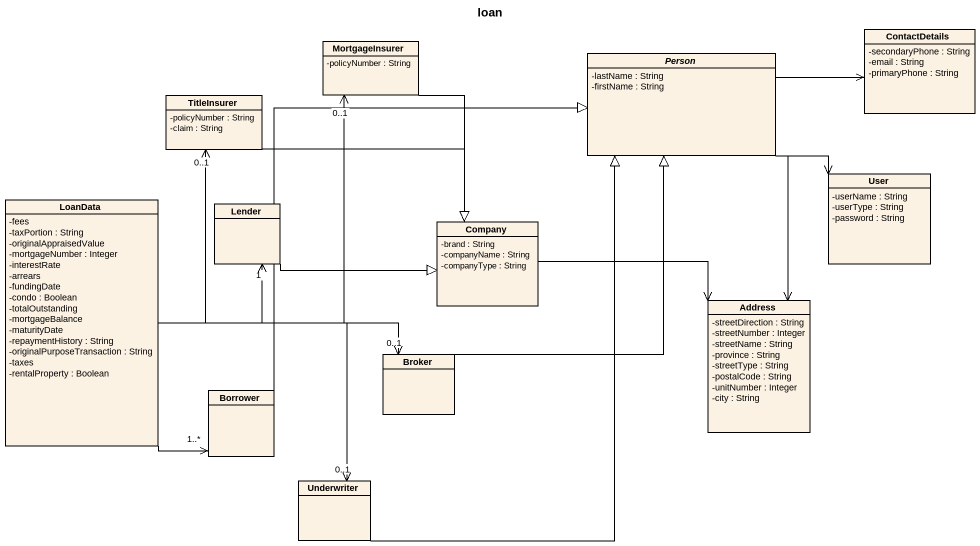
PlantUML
@startuml
title loan
hide circle
hide empty members
skinparam classAttributeIconSize 0
class MortgageInsurer {
  -policyNumber : String
}
class ContactDetails {
  -secondaryPhone : String
  -email : String
  -primaryPhone : String
}
abstract class "Person" as Person_ {
  -lastName : String
  -firstName : String
}
class TitleInsurer {
  -policyNumber : String
  -claim : String
}
class LoanData {
  -fees
  -taxPortion : String
  -originalAppraisedValue
  -mortgageNumber : Integer
  -interestRate
  -arrears
  -fundingDate
  -condo : Boolean
  -totalOutstanding
  -mortgageBalance
  -maturityDate
  -repaymentHistory : String
  -originalPurposeTransaction : String
  -taxes
  -rentalProperty : Boolean
}
class Lender
class User {
  -userName : String
  -userType : String
  -password : String
}
class Company {
  -brand : String
  -companyName : String
  -companyType : String
}
class Address {
  -streetDirection : String
  -streetNumber : Integer
  -streetName : String
  -province : String
  -streetType : String
  -postalCode : String
  -unitNumber : Integer
  -city : String
}
class Broker
class Borrower
class Underwriter
MortgageInsurer --|> Company
Person_ -right-> ContactDetails
Person_ -right-> User
Person_ --> Address
TitleInsurer -right-|> Company
LoanData -up-> "0..1" MortgageInsurer
LoanData -up-> "0..1" TitleInsurer
LoanData -right-> "1" Lender
LoanData -right-> "0..1" Broker
LoanData --> "1..*" Borrower
LoanData --> "0..1" Underwriter
Lender -right-|> Company
Company -right-> Address
Broker -up-|> Person_
Borrower -up-|> Person_
Underwriter -up-|> Person_
@enduml
